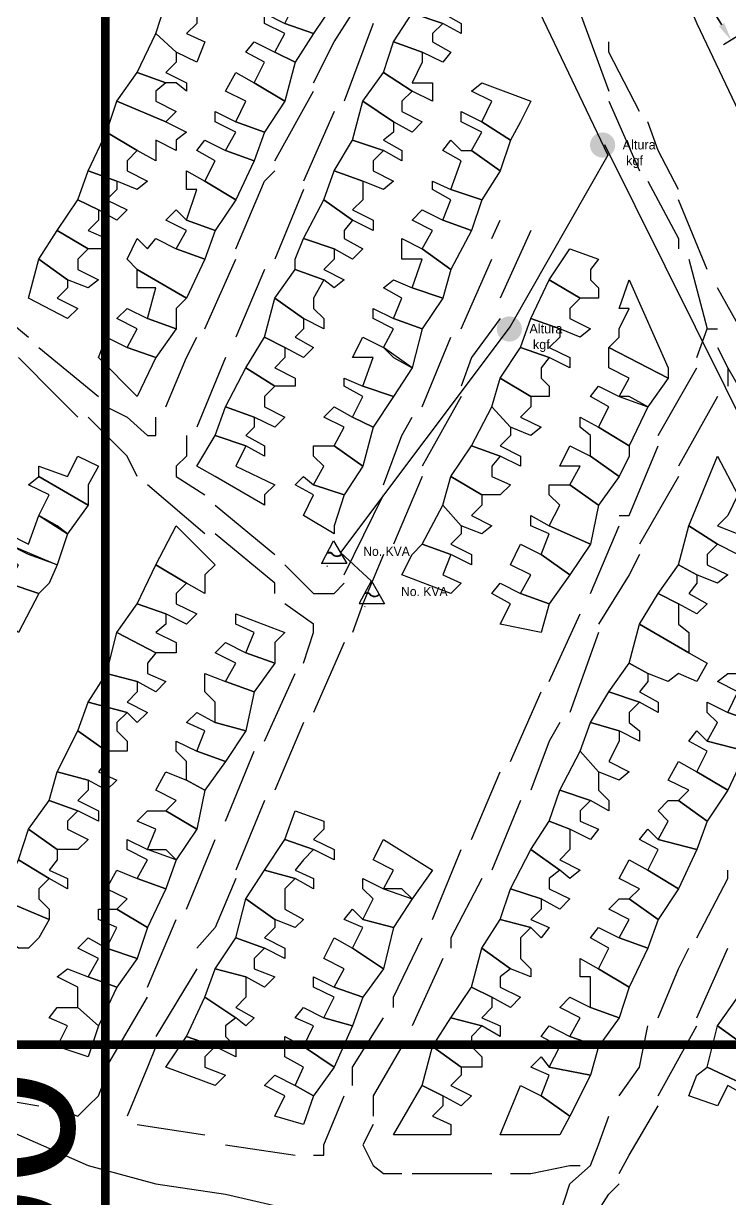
# Model space of a CAD drawing. Header units: millimetres. Extents: x -3588 to 75209, y -3737 to 38254.
# Drawn here: x 4535.4 to 4632.6, y 20570.8 to 20732.6 of the extents above; entities that cross this region are included whole.
import ezdxf

# ---------------------------------------------------------------- set-up
doc = ezdxf.new("R2010")
doc.units = ezdxf.units.MM
doc.layers.add('P', color=253, linetype='Continuous')
doc.layers.add('T', color=7, linetype='Continuous')
doc.dimstyles.new('ISO-25', dxfattribs={"dimtxt": 2.5, "dimasz": 2.5, "dimexe": 1.25, "dimexo": 0.625, "dimtad": 1, "dimtxsty": 'Standard', "dimcen": 2.5, "dimadec": 0, "dimazin": 0, "dimtfac": 1, "dimtmove": 0, "dimatfit": 3, "dimfxl": 1, "dimarcsym": 0})

# ---------------------------------------------------------------- blocks, each defined once
blk = doc.blocks.new('*D238')
at = {"color": 0, "lineweight": -2, "transparency": 16777216}
for p, q in [((4620.51, 20754.22), (4617.6, 20752.41)), ((4619.98, 20750.94), (4631.5, 20732.42)), ((4634.68, 20731.45), (4631.76, 20729.63))]:
    blk.add_line(p, q, dxfattribs=at)
at = {"color": 0, "transparency": 16777216}
for points in [[(4620.33, 20751.16), (4619.62, 20750.72), (4618.66, 20753.07)], [(4631.86, 20732.64), (4631.15, 20732.2), (4632.83, 20730.29)]]:
    blk.add_solid(points, dxfattribs=at)
at = {"layer": 'Defpoints', "color": 0, "transparency": 16777216}
for p in [(4621.05, 20754.55), (4635.21, 20731.78), (4632.83, 20730.29)]:
    blk.add_point(p, dxfattribs=at)
at = {"color": 0, "transparency": 16777216, "insert": (4627.51, 20742.78), "char_height": 2.5, "attachment_point": 5, "rotation": 301.8892}
blk.add_mtext('26,82', dxfattribs=at)
blk = doc.blocks.new('*D704')
at = {"color": 0, "lineweight": -2, "transparency": 16777216}
for p, q in [((4620.49, 20754.22), (4617.57, 20752.4)), ((4619.96, 20750.94), (4631.48, 20732.41)), ((4634.66, 20731.45), (4631.74, 20729.63))]:
    blk.add_line(p, q, dxfattribs=at)
at = {"color": 0, "transparency": 16777216}
for points in [[(4620.31, 20751.16), (4619.6, 20750.72), (4618.63, 20753.06)], [(4631.84, 20732.63), (4631.13, 20732.19), (4632.8, 20730.29)]]:
    blk.add_solid(points, dxfattribs=at)
at = {"layer": 'Defpoints', "color": 0, "transparency": 16777216}
for p in [(4621.02, 20754.55), (4635.19, 20731.78), (4632.8, 20730.29)]:
    blk.add_point(p, dxfattribs=at)
at = {"color": 0, "transparency": 16777216, "insert": (4627.49, 20742.78), "char_height": 2.5, "attachment_point": 5, "rotation": 301.8892}
blk.add_mtext('26,82', dxfattribs=at)

msp = doc.modelspace()

# ---------------------------------------------------------------- hatches: boundary and pattern name
h = msp.add_hatch(color=256)
h.dxf.hatch_style = 1
h.paths.add_polyline_path([(4613.376, 20715.847, 1), (4616.847, 20715.847, 1)])
h = msp.add_hatch(color=256)
h.dxf.hatch_style = 1
h.paths.add_polyline_path([(4600.539, 20690.52, 1), (4604.01, 20690.52, 1)])

# ---------------------------------------------------------------- linework, layer by layer
for p, q in [((4570.972, 20808.361), (4615.849, 20714.433)), ((4639.253, 20667.921), (4615.422, 20715.896)), ((4615.849, 20714.433), (4602.389, 20690.87)), ((4602.389, 20690.87), (4579.036, 20659.729)), ((4576.434, 20658.29), (4578.069, 20661.362)), ((4578.069, 20661.362), (4579.901, 20658.225)), ((4579.036, 20659.729), (4583.273, 20655.805)), ((4579.901, 20658.225), (4576.381, 20658.225)), ((4577.155, 20657.824), (4577.215, 20657.904)), ((4581.637, 20652.756), (4583.272, 20655.828)), ((4583.272, 20655.828), (4585.104, 20652.691)), ((4585.104, 20652.691), (4581.584, 20652.691)), ((4582.358, 20652.291), (4582.418, 20652.37))]:
    msp.add_line(p, q)
for centre, radius, start, end in [((4577.457, 20659.058), 0.695, 30.73389, 118.7597), ((4577.46, 20658.982), 0.695, 30.73389, 118.7597), ((4578.515, 20660.151), 0.868, 237.2728, 317.51801), ((4578.518, 20660.076), 0.868, 237.2728, 317.51801), ((4582.66, 20653.524), 0.695, 30.73389, 118.7597), ((4582.663, 20653.448), 0.695, 30.73389, 118.7597), ((4583.718, 20654.617), 0.868, 237.2728, 317.51801), ((4583.721, 20654.542), 0.868, 237.2728, 317.51801)]:
    msp.add_arc(centre, radius, start, end)
at = {"layer": 'P', "const_width": 1.2}
for points in [[(4546.642, 14442.235), (4546.642, 23768.463)], [(-3587.169, 20592), (11613.461, 20592)]]:
    msp.add_lwpolyline(points, dxfattribs=at)
at = {"layer": 'P'}
for points in [[(4618.789, 20754.331), (4628.103, 20732.598), (4637.705, 20712.273), (4643.066, 20697.309), (4655.213, 20673.032), (4659.438, 20662.309)], [(4573.914, 20737.959), (4578.139, 20735.414), (4575.323, 20731.189), (4571.37, 20732.598), (4572.778, 20735.414), (4569.961, 20736.839), (4571.37, 20739.367), (4573.914, 20737.959)], [(4594.239, 20735.414), (4593.103, 20734.006), (4595.647, 20732.598), (4595.647, 20731.189), (4593.103, 20732.598), (4588.878, 20734.006), (4590.286, 20739.367), (4594.239, 20736.839), (4594.239, 20735.414)], [(4559.223, 20732.598), (4557.814, 20731.189), (4560.359, 20730.053), (4559.223, 20727.236), (4556.406, 20728.645), (4553.59, 20731.189), (4554.998, 20735.414), (4559.223, 20734.006), (4559.223, 20732.598)], [(4571.37, 20732.598), (4575.323, 20731.189), (4572.778, 20727.236), (4569.961, 20728.645), (4571.37, 20731.189), (4568.553, 20732.598), (4568.553, 20734.006), (4571.37, 20732.598)], [(4575.323, 20724.404), (4578.139, 20730.053), (4580.684, 20734.006)], [(4591.694, 20731.189), (4591.694, 20730.053), (4594.239, 20728.645), (4593.103, 20727.236), (4590.286, 20728.645), (4586.333, 20730.053), (4588.878, 20734.006), (4593.103, 20732.598), (4591.694, 20731.189)], [(4612.019, 20734.006), (4615.972, 20723.283)], [(4583.5, 20732.598), (4579.548, 20721.875)], [(4556.406, 20727.236), (4554.998, 20725.828), (4557.814, 20724.404), (4557.814, 20723.283), (4556.406, 20724.404), (4554.998, 20724.404), (4551.045, 20725.828), (4553.59, 20731.189), (4556.406, 20728.645), (4556.406, 20727.236)], [(4569.961, 20728.645), (4572.778, 20727.236), (4571.37, 20721.875), (4567.129, 20724.404), (4568.553, 20727.236), (4566.008, 20728.645), (4567.129, 20730.053), (4569.961, 20728.645)], [(4590.286, 20727.236), (4588.878, 20724.404), (4591.694, 20724.404), (4591.694, 20721.875), (4588.878, 20723.283), (4584.925, 20725.828), (4586.333, 20730.053), (4590.286, 20728.645), (4590.286, 20727.236)], [(4620.197, 20720.467), (4615.972, 20728.645), (4615.972, 20730.053)], [(4553.59, 20723.283), (4553.59, 20721.875), (4556.406, 20720.467), (4554.998, 20719.042), (4548.228, 20721.875), (4551.045, 20725.828), (4554.998, 20724.404), (4553.59, 20723.283)], [(4567.129, 20724.404), (4571.37, 20721.875), (4568.553, 20717.634), (4564.6, 20719.042), (4566.008, 20721.875), (4563.176, 20723.283), (4564.6, 20725.828), (4567.129, 20724.404)], [(4587.453, 20721.875), (4587.453, 20720.467), (4590.286, 20719.042), (4588.878, 20717.634), (4586.333, 20719.042), (4582.092, 20721.875), (4584.925, 20725.828), (4588.878, 20723.283), (4587.453, 20721.875)], [(4603.825, 20719.042), (4602.417, 20716.514), (4598.464, 20719.042), (4599.872, 20721.875), (4597.056, 20723.283), (4598.464, 20724.404), (4605.249, 20721.875), (4603.825, 20719.042)], [(4554.998, 20719.042), (4557.814, 20717.634), (4556.406, 20716.514), (4556.406, 20715.09), (4553.59, 20716.514), (4553.59, 20713.681), (4551.045, 20715.09), (4546.804, 20717.634), (4548.228, 20721.875), (4554.998, 20719.042)], [(4569.961, 20713.681), (4575.323, 20723.283)], [(4586.333, 20717.634), (4584.925, 20716.514), (4587.453, 20715.09), (4587.453, 20713.681), (4584.925, 20715.09), (4580.684, 20716.514), (4582.092, 20721.875), (4586.333, 20719.042), (4586.333, 20717.634)], [(4615.972, 20721.875), (4620.197, 20712.273)], [(4564.6, 20719.042), (4568.553, 20717.634), (4567.129, 20713.681), (4563.176, 20715.09), (4564.6, 20717.634), (4561.767, 20719.042), (4561.767, 20720.467), (4564.6, 20719.042)], [(4578.139, 20720.467), (4573.914, 20710.865)], [(4598.464, 20719.042), (4602.417, 20716.514), (4601.009, 20712.273), (4597.056, 20715.09), (4598.464, 20717.634), (4595.647, 20719.042), (4595.647, 20720.467), (4598.464, 20719.042)], [(4625.574, 20709.728), (4622.742, 20715.09), (4621.333, 20719.042)], [(4549.637, 20713.681), (4549.637, 20712.273), (4552.453, 20710.865), (4551.045, 20709.728), (4548.228, 20710.865), (4544.275, 20712.273), (4546.804, 20717.634), (4551.045, 20715.09), (4549.637, 20713.681)], [(4563.176, 20715.09), (4567.129, 20713.681), (4564.6, 20708.32), (4560.359, 20710.865), (4561.767, 20713.681), (4559.223, 20715.09), (4560.359, 20716.514), (4563.176, 20715.09)], [(4583.5, 20713.681), (4583.5, 20712.273), (4586.333, 20710.865), (4584.925, 20709.728), (4582.092, 20710.865), (4578.139, 20712.273), (4580.684, 20716.514), (4584.925, 20715.09), (4583.5, 20713.681)], [(4597.056, 20715.09), (4601.009, 20712.273), (4598.464, 20708.32), (4594.239, 20709.728), (4595.647, 20713.681), (4593.103, 20715.09), (4594.239, 20716.514), (4595.647, 20715.09), (4597.056, 20715.09)], [(4548.228, 20709.728), (4546.804, 20708.32), (4549.637, 20706.912), (4548.228, 20705.503), (4545.684, 20706.912), (4542.851, 20708.32), (4544.275, 20712.273), (4548.228, 20710.865), (4548.228, 20709.728)], [(4560.359, 20710.865), (4564.6, 20708.32), (4561.767, 20704.079), (4557.814, 20705.503), (4559.223, 20709.728), (4557.814, 20709.728), (4557.814, 20712.273), (4560.359, 20710.865)], [(4564.6, 20701.55), (4568.553, 20710.865), (4569.961, 20712.273)], [(4582.092, 20708.32), (4580.684, 20706.912), (4583.5, 20705.503), (4583.5, 20704.079), (4580.684, 20705.503), (4576.731, 20708.32), (4578.139, 20712.273), (4582.092, 20710.865), (4582.092, 20708.32)], [(4594.239, 20709.728), (4598.464, 20708.32), (4597.056, 20704.079), (4593.103, 20705.503), (4594.239, 20708.32), (4591.694, 20709.728), (4591.694, 20710.865), (4594.239, 20709.728)], [(4621.333, 20710.865), (4625.574, 20702.959), (4625.574, 20701.55)], [(4573.914, 20709.728), (4569.961, 20700.142)], [(4545.684, 20705.503), (4544.275, 20704.079), (4546.804, 20702.959), (4546.804, 20701.55), (4544.275, 20701.55), (4540.034, 20704.079), (4542.851, 20708.32), (4545.684, 20706.912), (4545.684, 20705.503)], [(4579.548, 20704.079), (4579.548, 20702.959), (4582.092, 20701.55), (4580.684, 20700.142), (4578.139, 20701.55), (4573.914, 20702.959), (4576.731, 20708.32), (4580.684, 20705.503), (4579.548, 20704.079)], [(4629.527, 20698.718), (4625.574, 20708.32)], [(4557.814, 20705.503), (4561.767, 20704.079), (4560.359, 20700.142), (4556.406, 20701.55), (4557.814, 20704.079), (4554.998, 20705.503), (4556.406, 20706.912), (4557.814, 20705.503)], [(4593.103, 20705.503), (4597.056, 20704.079), (4594.239, 20698.718), (4590.286, 20701.55), (4591.694, 20704.079), (4588.878, 20705.503), (4590.286, 20706.912), (4593.103, 20705.503)], [(4542.851, 20700.142), (4542.851, 20698.718), (4545.684, 20697.309), (4544.275, 20696.189), (4541.443, 20697.309), (4537.49, 20700.142), (4540.034, 20704.079), (4544.275, 20701.55), (4542.851, 20700.142)], [(4599.872, 20702.959), (4601.009, 20705.503)], [(4605.249, 20704.079), (4601.009, 20694.765)], [(4556.406, 20701.55), (4560.359, 20700.142), (4557.814, 20694.765), (4551.045, 20698.718), (4549.637, 20700.142), (4551.045, 20702.959), (4552.453, 20701.55), (4553.59, 20702.959), (4556.406, 20701.55)], [(4578.139, 20700.142), (4576.731, 20698.718), (4579.548, 20697.309), (4578.139, 20696.189), (4576.731, 20697.309), (4572.778, 20698.718), (4572.778, 20700.142), (4573.914, 20702.959), (4578.139, 20701.55), (4578.139, 20700.142)], [(4590.286, 20701.55), (4594.239, 20698.718), (4593.103, 20694.765), (4588.878, 20696.189), (4590.286, 20700.142), (4587.453, 20700.142), (4587.453, 20702.959), (4590.286, 20701.55)], [(4613.427, 20698.718), (4613.427, 20697.309), (4614.564, 20696.189), (4614.564, 20694.765), (4612.019, 20694.765), (4607.778, 20697.309), (4610.611, 20701.55), (4614.564, 20700.142), (4613.427, 20698.718)], [(4541.443, 20696.189), (4540.034, 20694.765), (4542.851, 20693.356), (4541.443, 20691.948), (4536.081, 20694.765), (4537.49, 20700.142), (4541.443, 20697.309), (4541.443, 20696.189)], [(4560.359, 20690.54), (4564.6, 20700.142)], [(4595.647, 20690.54), (4599.872, 20700.142)], [(4626.983, 20700.142), (4629.527, 20690.54)], [(4556.406, 20693.356), (4556.406, 20690.54), (4552.453, 20691.948), (4553.59, 20696.189), (4551.045, 20696.189), (4551.045, 20698.718), (4557.814, 20694.765), (4556.406, 20693.356)], [(4568.553, 20698.718), (4564.6, 20689.404)], [(4575.323, 20694.765), (4575.323, 20693.356), (4576.731, 20691.948), (4576.731, 20690.54), (4573.914, 20691.948), (4569.961, 20694.765), (4572.778, 20698.718), (4576.731, 20697.309), (4575.323, 20694.765)], [(4527.904, 20696.189), (4536.081, 20689.404)], [(4588.878, 20696.189), (4593.103, 20694.765), (4590.286, 20690.54), (4586.333, 20691.948), (4587.453, 20694.765), (4584.925, 20696.189), (4586.333, 20697.309), (4588.878, 20696.189)], [(4610.611, 20693.356), (4610.611, 20691.948), (4613.427, 20690.54), (4612.019, 20689.404), (4609.202, 20690.54), (4605.249, 20691.948), (4607.778, 20697.309), (4612.019, 20694.765), (4610.611, 20693.356)], [(4624.15, 20685.179), (4624.15, 20683.754), (4615.972, 20687.995), (4617.38, 20689.404), (4617.38, 20690.54), (4618.789, 20693.356), (4617.38, 20693.356), (4618.789, 20697.309), (4624.15, 20685.179)], [(4636.297, 20686.587), (4630.935, 20696.189)], [(4573.914, 20690.54), (4572.778, 20689.404), (4575.323, 20687.995), (4573.914, 20686.587), (4571.37, 20687.995), (4568.553, 20689.404), (4569.961, 20694.765), (4573.914, 20691.948), (4573.914, 20690.54)], [(4552.453, 20691.948), (4556.406, 20690.54), (4553.59, 20686.587), (4549.637, 20687.995), (4551.045, 20690.54), (4548.228, 20691.948), (4549.637, 20693.356), (4552.453, 20691.948)], [(4583.5, 20691.948), (4583.5, 20693.356), (4586.333, 20691.948), (4590.286, 20690.54), (4588.878, 20685.179), (4584.925, 20687.995), (4586.333, 20690.54), (4583.5, 20691.948)], [(4601.009, 20691.948), (4597.056, 20686.587), (4595.647, 20682.634)], [(4609.202, 20689.404), (4607.778, 20687.995), (4610.611, 20686.587), (4610.611, 20685.179), (4607.778, 20686.587), (4603.825, 20687.995), (4605.249, 20691.948), (4609.202, 20690.54), (4609.202, 20689.404)], [(4549.637, 20687.995), (4553.59, 20686.587), (4551.045, 20681.226), (4545.684, 20686.587), (4546.804, 20689.404), (4549.637, 20687.995)], [(4554.998, 20679.817), (4557.814, 20686.587), (4559.223, 20689.404)], [(4571.37, 20686.587), (4569.961, 20685.179), (4572.778, 20683.754), (4572.778, 20682.634), (4569.961, 20682.634), (4566.008, 20685.179), (4568.553, 20689.404), (4571.37, 20687.995), (4571.37, 20686.587)], [(4586.333, 20686.587), (4588.878, 20685.179), (4586.333, 20681.226), (4582.092, 20682.634), (4583.5, 20686.587), (4580.684, 20686.587), (4582.092, 20689.404), (4584.925, 20687.995), (4586.333, 20686.587)], [(4590.286, 20679.817), (4594.239, 20689.404)], [(4628.103, 20686.587), (4629.527, 20690.54)], [(4629.527, 20690.54), (4630.935, 20690.54)], [(4537.49, 20687.995), (4545.684, 20681.226)], [(4606.658, 20685.179), (4606.658, 20683.754), (4607.778, 20682.634), (4607.778, 20681.226), (4605.249, 20681.226), (4601.009, 20683.754), (4603.825, 20687.995), (4607.778, 20686.587), (4606.658, 20685.179)], [(4618.789, 20681.226), (4617.38, 20681.226), (4618.789, 20683.754), (4615.972, 20685.179), (4615.972, 20687.995), (4624.15, 20683.754), (4621.333, 20679.817), (4618.789, 20681.226)], [(4630.935, 20687.995), (4632.344, 20685.179)], [(4542.851, 20678.393), (4540.034, 20681.226), (4534.673, 20686.587)], [(4563.176, 20686.587), (4559.223, 20676.985)], [(4568.553, 20681.226), (4568.553, 20679.817), (4571.37, 20678.393), (4569.961, 20676.985), (4567.129, 20678.393), (4563.176, 20679.817), (4566.008, 20685.179), (4569.961, 20682.634), (4568.553, 20681.226)], [(4622.742, 20675.864), (4628.103, 20685.179)], [(4632.344, 20685.179), (4637.705, 20675.864)], [(4632.344, 20685.179), (4632.344, 20682.634)], [(4582.092, 20682.634), (4586.333, 20681.226), (4583.5, 20676.985), (4580.684, 20678.393), (4582.092, 20681.226), (4579.548, 20682.634), (4579.548, 20683.754), (4582.092, 20682.634)], [(4605.249, 20679.817), (4603.825, 20678.393), (4606.658, 20676.985), (4605.249, 20675.864), (4602.417, 20676.985), (4599.872, 20679.817), (4601.009, 20683.754), (4605.249, 20681.226), (4605.249, 20679.817)], [(4617.38, 20681.226), (4621.333, 20679.817), (4618.789, 20674.44), (4614.564, 20676.985), (4615.972, 20679.817), (4613.427, 20681.226), (4614.564, 20682.634), (4617.38, 20681.226)], [(4546.804, 20679.817), (4549.637, 20678.393), (4552.453, 20675.864), (4553.59, 20675.864), (4553.59, 20678.393)], [(4567.129, 20676.985), (4566.008, 20675.864), (4568.553, 20674.44), (4568.553, 20673.032), (4566.008, 20674.44), (4561.767, 20675.864), (4563.176, 20679.817), (4567.129, 20678.393), (4567.129, 20676.985)], [(4580.684, 20678.393), (4583.5, 20676.985), (4582.092, 20671.623), (4578.139, 20674.44), (4579.548, 20676.985), (4576.731, 20678.393), (4578.139, 20679.817), (4580.684, 20678.393)], [(4595.647, 20681.226), (4590.286, 20671.623)], [(4602.417, 20675.864), (4601.009, 20674.44), (4603.825, 20673.032), (4603.825, 20671.623), (4601.009, 20673.032), (4597.056, 20674.44), (4599.872, 20679.817), (4602.417, 20676.985), (4602.417, 20675.864)], [(4630.935, 20681.226), (4625.574, 20671.623)], [(4551.045, 20670.215), (4549.637, 20673.032), (4544.275, 20678.393)], [(4584.925, 20669.079), (4587.453, 20675.864), (4588.878, 20678.393)], [(4614.564, 20676.985), (4618.789, 20674.44), (4618.789, 20673.032), (4617.38, 20670.215), (4613.427, 20673.032), (4613.427, 20675.864), (4612.019, 20676.985), (4612.019, 20678.393), (4614.564, 20676.985)], [(4557.814, 20675.864), (4557.814, 20673.032), (4556.406, 20671.623), (4556.406, 20670.215), (4560.359, 20667.671)], [(4568.553, 20667.671), (4568.553, 20666.262), (4561.767, 20670.215), (4559.223, 20671.623), (4561.767, 20675.864), (4566.008, 20674.44), (4564.6, 20671.623), (4569.961, 20669.079), (4568.553, 20667.671)], [(4578.139, 20674.44), (4582.092, 20671.623), (4579.548, 20667.671), (4575.323, 20669.079), (4576.731, 20671.623), (4575.323, 20673.032), (4575.323, 20674.44), (4578.139, 20674.44)], [(4599.872, 20671.623), (4599.872, 20670.215), (4602.417, 20669.079), (4601.009, 20667.671), (4598.464, 20667.671), (4594.239, 20670.215), (4597.056, 20674.44), (4601.009, 20673.032), (4599.872, 20671.623)], [(4613.427, 20673.032), (4617.38, 20670.215), (4614.564, 20666.262), (4610.611, 20669.079), (4612.019, 20671.623), (4609.202, 20671.623), (4610.611, 20674.44), (4613.427, 20673.032)], [(4617.38, 20664.854), (4618.789, 20664.854), (4622.742, 20674.44)], [(4544.275, 20669.079), (4544.275, 20666.262), (4537.49, 20670.215), (4537.49, 20671.623), (4541.443, 20670.215), (4542.851, 20673.032), (4545.684, 20671.623), (4544.275, 20669.079)], [(4632.344, 20664.854), (4630.935, 20663.43), (4633.752, 20662.309), (4633.752, 20659.493), (4630.935, 20660.901), (4626.983, 20663.43), (4630.935, 20673.032), (4633.752, 20667.671), (4632.344, 20664.854)], [(4540.034, 20663.43), (4537.49, 20664.854), (4538.898, 20667.671), (4536.081, 20669.079), (4537.49, 20670.215), (4544.275, 20666.262), (4541.443, 20662.309), (4540.034, 20663.43)], [(4575.323, 20669.079), (4579.548, 20667.671), (4578.139, 20663.43), (4578.139, 20662.309), (4573.914, 20664.854), (4575.323, 20667.671), (4572.778, 20669.079), (4573.914, 20670.215), (4575.323, 20669.079)], [(4590.286, 20670.215), (4586.333, 20660.901)], [(4598.464, 20666.262), (4597.056, 20664.854), (4599.872, 20663.43), (4598.464, 20662.309), (4595.647, 20663.43), (4593.103, 20666.262), (4594.239, 20670.215), (4598.464, 20667.671), (4598.464, 20666.262)], [(4625.574, 20670.215), (4620.197, 20660.901)], [(4560.359, 20662.309), (4552.453, 20669.079)], [(4610.611, 20669.079), (4614.564, 20666.262), (4613.427, 20660.901), (4607.778, 20663.43), (4609.202, 20666.262), (4607.778, 20667.671), (4607.778, 20669.079), (4610.611, 20669.079)], [(4579.548, 20656.66), (4584.925, 20667.671)], [(4561.767, 20666.262), (4569.961, 20659.493)], [(4595.647, 20662.309), (4594.239, 20660.901), (4597.056, 20659.493), (4597.056, 20658.068), (4594.239, 20659.493), (4590.286, 20660.901), (4593.103, 20666.262), (4595.647, 20663.43), (4595.647, 20662.309)], [(4536.081, 20659.493), (4533.265, 20660.901), (4533.265, 20662.309), (4536.081, 20660.901), (4537.49, 20664.854), (4541.443, 20662.309), (4540.034, 20658.068), (4536.081, 20659.493)], [(4607.778, 20663.43), (4613.427, 20660.901), (4610.611, 20656.66), (4606.658, 20659.493), (4607.778, 20662.309), (4605.249, 20663.43), (4605.249, 20664.854), (4607.778, 20663.43)], [(4560.359, 20656.66), (4560.359, 20654.115), (4557.814, 20655.54), (4553.59, 20658.068), (4556.406, 20663.43), (4561.767, 20658.068), (4560.359, 20656.66)], [(4569.961, 20654.115), (4569.961, 20655.54), (4561.767, 20662.309)], [(4613.427, 20654.115), (4617.38, 20663.43)], [(4629.527, 20659.493), (4629.527, 20658.068), (4632.344, 20656.66), (4630.935, 20655.54), (4628.103, 20656.66), (4625.574, 20658.068), (4626.983, 20663.43), (4630.935, 20660.901), (4629.527, 20659.493)], [(4538.898, 20655.54), (4537.49, 20654.115), (4533.265, 20655.54), (4534.673, 20658.068), (4532.129, 20659.493), (4533.265, 20660.901), (4540.034, 20658.068), (4538.898, 20655.54)], [(4588.878, 20659.493), (4590.286, 20660.901), (4594.239, 20659.493), (4593.103, 20656.66), (4595.647, 20655.54), (4594.239, 20654.115), (4587.453, 20656.66), (4588.878, 20659.493)], [(4606.658, 20659.493), (4610.611, 20656.66), (4607.778, 20652.707), (4603.825, 20654.115), (4605.249, 20656.66), (4602.417, 20658.068), (4603.825, 20660.901), (4606.658, 20659.493)], [(4584.925, 20659.493), (4582.092, 20652.707), (4580.684, 20648.754)], [(4620.197, 20659.493), (4618.789, 20656.66), (4614.564, 20649.89)], [(4556.406, 20654.115), (4556.406, 20652.707), (4559.223, 20651.299), (4557.814, 20649.89), (4554.998, 20651.299), (4551.045, 20652.707), (4553.59, 20658.068), (4557.814, 20655.54), (4556.406, 20654.115)], [(4571.37, 20658.068), (4575.323, 20654.115), (4576.731, 20654.115), (4578.139, 20654.115), (4579.548, 20655.54)], [(4628.103, 20655.54), (4626.983, 20654.115), (4629.527, 20652.707), (4628.103, 20651.299), (4625.574, 20652.707), (4622.742, 20654.115), (4625.574, 20658.068), (4628.103, 20656.66), (4628.103, 20655.54)], [(4532.129, 20651.299), (4527.904, 20652.707), (4529.312, 20654.115), (4532.129, 20652.707), (4533.265, 20655.54), (4537.49, 20654.115), (4534.673, 20648.754), (4532.129, 20651.299)], [(4603.825, 20654.115), (4607.778, 20652.707), (4606.658, 20648.754), (4601.009, 20649.89), (4602.417, 20652.707), (4599.872, 20654.115), (4601.009, 20655.54), (4603.825, 20654.115)], [(4625.574, 20651.299), (4625.574, 20649.89), (4626.983, 20648.754), (4626.983, 20645.937), (4620.197, 20649.89), (4622.742, 20654.115), (4625.574, 20652.707), (4625.574, 20651.299)], [(4554.998, 20649.89), (4553.59, 20648.754), (4556.406, 20647.346), (4556.406, 20645.937), (4553.59, 20645.937), (4548.228, 20648.754), (4551.045, 20652.707), (4554.998, 20651.299), (4554.998, 20649.89)], [(4573.914, 20644.529), (4575.323, 20648.754), (4575.323, 20649.89), (4571.37, 20652.707)], [(4569.961, 20647.346), (4569.961, 20644.529), (4566.008, 20645.937), (4567.129, 20648.754), (4564.6, 20649.89), (4564.6, 20651.299), (4571.37, 20648.754), (4569.961, 20647.346)], [(4607.778, 20641.985), (4612.019, 20651.299)], [(4626.983, 20645.937), (4629.527, 20644.529), (4628.103, 20641.985), (4625.574, 20643.105), (4624.15, 20641.985), (4621.333, 20643.105), (4618.789, 20644.529), (4620.197, 20649.89), (4626.983, 20645.937)], [(4552.453, 20644.529), (4552.453, 20643.105), (4554.998, 20641.985), (4553.59, 20640.576), (4551.045, 20641.985), (4546.804, 20643.105), (4548.228, 20648.754), (4553.59, 20645.937), (4552.453, 20644.529)], [(4566.008, 20645.937), (4569.961, 20644.529), (4567.129, 20640.576), (4563.176, 20641.985), (4564.6, 20644.529), (4561.767, 20645.937), (4563.176, 20647.346), (4566.008, 20645.937)], [(4579.548, 20647.346), (4575.323, 20637.744)], [(4614.564, 20648.754), (4610.611, 20637.744)], [(4621.333, 20641.985), (4620.197, 20640.576), (4622.742, 20639.168), (4622.742, 20637.744), (4620.197, 20639.168), (4615.972, 20640.576), (4618.789, 20644.529), (4621.333, 20643.105), (4621.333, 20641.985)], [(4551.045, 20640.576), (4549.637, 20639.168), (4552.453, 20637.744), (4551.045, 20636.335), (4549.637, 20637.744), (4544.275, 20639.168), (4546.804, 20643.105), (4551.045, 20641.985), (4551.045, 20640.576)], [(4563.176, 20641.985), (4567.129, 20640.576), (4566.008, 20635.215), (4561.767, 20636.335), (4561.767, 20639.168), (4560.359, 20640.576), (4560.359, 20643.105), (4563.176, 20641.985)], [(4568.553, 20633.791), (4572.778, 20643.105)], [(4634.888, 20643.105), (4639.113, 20640.576), (4636.297, 20636.335), (4632.344, 20637.744), (4633.752, 20640.576), (4630.935, 20641.985), (4632.344, 20643.105), (4634.888, 20643.105)], [(4602.417, 20630.974), (4606.658, 20640.576)], [(4618.789, 20637.744), (4618.789, 20636.335), (4620.197, 20635.215), (4620.197, 20633.791), (4617.38, 20635.215), (4613.427, 20636.335), (4615.972, 20640.576), (4620.197, 20639.168), (4618.789, 20637.744)], [(4548.228, 20636.335), (4548.228, 20635.215), (4549.637, 20633.791), (4549.637, 20632.382), (4546.804, 20632.382), (4542.851, 20635.215), (4544.275, 20639.168), (4549.637, 20637.744), (4548.228, 20636.335)], [(4561.767, 20636.335), (4566.008, 20635.215), (4563.176, 20630.974), (4559.223, 20632.382), (4560.359, 20635.215), (4557.814, 20636.335), (4559.223, 20637.744), (4561.767, 20636.335)], [(4632.344, 20637.744), (4636.297, 20636.335), (4634.888, 20632.382), (4629.527, 20633.791), (4630.935, 20636.335), (4629.527, 20637.744), (4629.527, 20639.168), (4632.344, 20637.744)], [(4573.914, 20636.335), (4569.961, 20627.021)], [(4609.202, 20636.335), (4607.778, 20633.791), (4605.249, 20627.021)], [(4617.38, 20633.791), (4615.972, 20630.974), (4618.789, 20629.566), (4617.38, 20628.429), (4614.564, 20629.566), (4612.019, 20632.382), (4613.427, 20636.335), (4617.38, 20635.215), (4617.38, 20633.791)], [(4546.804, 20630.974), (4545.684, 20629.566), (4548.228, 20628.429), (4546.804, 20627.021), (4544.275, 20628.429), (4540.034, 20629.566), (4542.851, 20635.215), (4546.804, 20632.382), (4546.804, 20630.974)], [(4629.527, 20633.791), (4634.888, 20632.382), (4632.344, 20627.021), (4628.103, 20629.566), (4629.527, 20632.382), (4626.983, 20633.791), (4628.103, 20635.215), (4629.527, 20633.791)], [(4559.223, 20632.382), (4563.176, 20630.974), (4560.359, 20627.021), (4557.814, 20628.429), (4557.814, 20630.974), (4556.406, 20632.382), (4556.406, 20633.791), (4559.223, 20632.382)], [(4563.176, 20622.78), (4567.129, 20632.382)], [(4614.564, 20628.429), (4614.564, 20627.021), (4615.972, 20625.613), (4615.972, 20624.204), (4613.427, 20625.613), (4609.202, 20627.021), (4612.019, 20632.382), (4614.564, 20629.566), (4614.564, 20628.429)], [(4544.275, 20627.021), (4542.851, 20625.613), (4545.684, 20624.204), (4545.684, 20622.78), (4542.851, 20624.204), (4538.898, 20625.613), (4540.034, 20629.566), (4544.275, 20628.429), (4544.275, 20627.021)], [(4557.814, 20628.429), (4560.359, 20627.021), (4559.223, 20621.66), (4554.998, 20624.204), (4556.406, 20625.613), (4553.59, 20627.021), (4554.998, 20629.566), (4557.814, 20628.429)], [(4597.056, 20620.252), (4601.009, 20629.566)], [(4628.103, 20629.566), (4632.344, 20627.021), (4629.527, 20622.78), (4625.574, 20625.613), (4626.983, 20627.021), (4624.15, 20628.429), (4625.574, 20630.974), (4628.103, 20629.566)], [(4612.019, 20624.204), (4612.019, 20622.78), (4614.564, 20621.66), (4613.427, 20620.252), (4610.611, 20621.66), (4607.778, 20622.78), (4609.202, 20627.021), (4613.427, 20625.613), (4612.019, 20624.204)], [(4541.443, 20622.78), (4541.443, 20621.66), (4544.275, 20620.252), (4542.851, 20618.843), (4540.034, 20618.843), (4536.081, 20621.66), (4538.898, 20625.613), (4542.851, 20624.204), (4541.443, 20622.78)], [(4568.553, 20625.613), (4564.6, 20616.011)], [(4603.825, 20625.613), (4599.872, 20616.011)], [(4625.574, 20625.613), (4629.527, 20622.78), (4628.103, 20618.843), (4622.742, 20620.252), (4624.15, 20622.78), (4622.742, 20624.204), (4624.15, 20625.613), (4625.574, 20625.613)], [(4554.998, 20624.204), (4559.223, 20621.66), (4556.406, 20617.419), (4552.453, 20618.843), (4553.59, 20621.66), (4551.045, 20622.78), (4552.453, 20624.204), (4554.998, 20624.204)], [(4576.731, 20621.66), (4575.323, 20620.252), (4578.139, 20618.843), (4578.139, 20617.419), (4575.323, 20618.843), (4571.37, 20620.252), (4572.778, 20624.204), (4576.731, 20622.78), (4576.731, 20621.66)], [(4540.034, 20617.419), (4538.898, 20616.011), (4541.443, 20614.89), (4541.443, 20613.466), (4538.898, 20614.89), (4534.673, 20617.419), (4536.081, 20621.66), (4540.034, 20618.843), (4540.034, 20617.419)], [(4610.611, 20618.843), (4609.202, 20617.419), (4612.019, 20616.011), (4610.611, 20614.89), (4609.202, 20616.011), (4605.249, 20618.843), (4607.778, 20622.78), (4610.611, 20621.66), (4610.611, 20618.843)], [(4622.742, 20620.252), (4628.103, 20618.843), (4625.574, 20613.466), (4621.333, 20616.011), (4622.742, 20618.843), (4620.197, 20620.252), (4621.333, 20621.66), (4622.742, 20620.252)], [(4554.998, 20618.843), (4556.406, 20617.419), (4554.998, 20613.466), (4551.045, 20614.89), (4552.453, 20617.419), (4549.637, 20618.843), (4549.637, 20620.252), (4552.453, 20618.843), (4554.998, 20618.843)], [(4557.814, 20610.649), (4561.767, 20620.252)], [(4573.914, 20617.419), (4572.778, 20616.011), (4575.323, 20614.89), (4575.323, 20613.466), (4572.778, 20614.89), (4568.553, 20616.011), (4571.37, 20620.252), (4575.323, 20618.843), (4573.914, 20617.419)], [(4587.453, 20613.466), (4584.925, 20613.466), (4586.333, 20616.011), (4583.5, 20617.419), (4584.925, 20620.252), (4591.694, 20616.011), (4588.878, 20612.058), (4587.453, 20613.466)], [(4591.694, 20609.241), (4595.647, 20618.843)], [(4607.778, 20614.89), (4607.778, 20613.466), (4610.611, 20612.058), (4609.202, 20610.649), (4606.658, 20612.058), (4602.417, 20613.466), (4605.249, 20618.843), (4609.202, 20616.011), (4607.778, 20614.89)], [(4537.49, 20613.466), (4537.49, 20612.058), (4538.898, 20610.649), (4538.898, 20609.241), (4532.129, 20612.058), (4534.673, 20617.419), (4538.898, 20614.89), (4537.49, 20613.466)], [(4621.333, 20616.011), (4625.574, 20613.466), (4622.742, 20609.241), (4618.789, 20612.058), (4620.197, 20613.466), (4617.38, 20614.89), (4618.789, 20617.419), (4621.333, 20616.011)], [(4551.045, 20614.89), (4554.998, 20613.466), (4552.453, 20608.105), (4548.228, 20610.649), (4549.637, 20612.058), (4546.804, 20613.466), (4548.228, 20616.011), (4551.045, 20614.89)], [(4571.37, 20613.466), (4571.37, 20610.649), (4573.914, 20609.241), (4572.778, 20608.105), (4569.961, 20609.241), (4566.008, 20612.058), (4568.553, 20616.011), (4572.778, 20614.89), (4571.37, 20613.466)], [(4628.103, 20606.696), (4632.344, 20614.89), (4632.344, 20616.011)], [(4564.6, 20614.89), (4561.767, 20608.105), (4559.223, 20605.288)], [(4584.925, 20613.466), (4588.878, 20612.058), (4586.333, 20608.105), (4582.092, 20609.241), (4583.5, 20612.058), (4582.092, 20613.466), (4582.092, 20614.89), (4584.925, 20613.466)], [(4598.464, 20614.89), (4594.239, 20606.696), (4594.239, 20605.288)], [(4606.658, 20610.649), (4605.249, 20609.241), (4607.778, 20608.105), (4606.658, 20606.696), (4605.249, 20608.105), (4601.009, 20609.241), (4602.417, 20613.466), (4606.658, 20612.058), (4606.658, 20610.649)], [(4537.49, 20606.696), (4536.081, 20605.288), (4534.673, 20605.288), (4530.72, 20608.105), (4532.129, 20612.058), (4538.898, 20609.241), (4537.49, 20606.696)], [(4569.961, 20608.105), (4568.553, 20606.696), (4571.37, 20605.288), (4571.37, 20603.88), (4568.553, 20605.288), (4564.6, 20606.696), (4566.008, 20612.058), (4569.961, 20609.241), (4569.961, 20608.105)], [(4618.789, 20612.058), (4622.742, 20609.241), (4621.333, 20605.288), (4617.38, 20606.696), (4618.789, 20609.241), (4615.972, 20610.649), (4617.38, 20612.058), (4618.789, 20612.058)], [(4548.228, 20610.649), (4552.453, 20608.105), (4551.045, 20603.88), (4546.804, 20605.288), (4548.228, 20608.105), (4545.684, 20609.241), (4545.684, 20610.649), (4548.228, 20610.649)], [(4582.092, 20609.241), (4586.333, 20608.105), (4584.925, 20602.455), (4580.684, 20605.288), (4582.092, 20608.105), (4579.548, 20609.241), (4580.684, 20610.649), (4582.092, 20609.241)], [(4552.453, 20599.927), (4556.406, 20609.241)], [(4603.825, 20606.696), (4603.825, 20603.88), (4605.249, 20602.455), (4605.249, 20601.335), (4602.417, 20602.455), (4598.464, 20605.288), (4601.009, 20609.241), (4605.249, 20608.105), (4603.825, 20606.696)], [(4617.38, 20606.696), (4621.333, 20605.288), (4618.789, 20599.927), (4614.564, 20602.455), (4615.972, 20605.288), (4613.427, 20606.696), (4614.564, 20608.105), (4617.38, 20606.696)], [(4546.804, 20605.288), (4551.045, 20603.88), (4548.228, 20599.927), (4544.275, 20601.335), (4545.684, 20603.88), (4542.851, 20605.288), (4544.275, 20606.696), (4546.804, 20605.288)], [(4567.129, 20603.88), (4567.129, 20602.455), (4569.961, 20601.335), (4568.553, 20599.927), (4566.008, 20601.335), (4561.767, 20602.455), (4564.6, 20606.696), (4568.553, 20605.288), (4567.129, 20603.88)], [(4580.684, 20605.288), (4584.925, 20602.455), (4582.092, 20598.518), (4578.139, 20599.927), (4579.548, 20602.455), (4576.731, 20603.88), (4578.139, 20606.696), (4580.684, 20605.288)], [(4586.333, 20597.094), (4586.333, 20598.518), (4590.286, 20606.696)], [(4601.009, 20601.335), (4601.009, 20599.927), (4603.825, 20598.518), (4602.417, 20597.094), (4599.872, 20598.518), (4597.056, 20599.927), (4598.464, 20605.288), (4602.417, 20602.455), (4601.009, 20601.335)], [(4622.742, 20595.686), (4625.574, 20602.455), (4626.983, 20605.288)], [(4628.103, 20595.686), (4632.344, 20605.288)], [(4593.103, 20603.88), (4588.878, 20594.566)], [(4614.564, 20602.455), (4618.789, 20599.927), (4617.38, 20595.686), (4613.427, 20597.094), (4613.427, 20601.335), (4612.019, 20601.335), (4612.019, 20603.88), (4614.564, 20602.455)], [(4544.275, 20601.335), (4548.228, 20599.927), (4545.684, 20594.566), (4542.851, 20597.094), (4542.851, 20599.927), (4540.034, 20601.335), (4541.443, 20602.455), (4544.275, 20601.335)], [(4559.223, 20602.455), (4553.59, 20593.141)], [(4566.008, 20598.518), (4564.6, 20597.094), (4567.129, 20595.686), (4566.008, 20594.566), (4564.6, 20595.686), (4560.359, 20598.518), (4561.767, 20602.455), (4566.008, 20601.335), (4566.008, 20598.518)], [(4578.139, 20599.927), (4582.092, 20598.518), (4580.684, 20594.566), (4576.731, 20595.686), (4578.139, 20598.518), (4575.323, 20599.927), (4575.323, 20601.335), (4578.139, 20599.927)], [(4599.872, 20597.094), (4598.464, 20595.686), (4601.009, 20594.566), (4601.009, 20593.141), (4598.464, 20594.566), (4594.239, 20595.686), (4597.056, 20599.927), (4599.872, 20598.518), (4599.872, 20597.094)], [(4546.804, 20588.916), (4552.453, 20598.518)], [(4563.176, 20594.566), (4563.176, 20593.141), (4564.6, 20591.733), (4564.6, 20590.325), (4561.767, 20591.733), (4557.814, 20593.141), (4560.359, 20598.518), (4564.6, 20595.686), (4563.176, 20594.566)], [(4613.427, 20597.094), (4617.38, 20595.686), (4614.564, 20591.733), (4610.611, 20593.141), (4612.019, 20595.686), (4609.202, 20597.094), (4610.611, 20598.518), (4613.427, 20597.094)], [(4639.113, 20594.566), (4636.297, 20594.566), (4634.888, 20591.733), (4630.935, 20594.566), (4633.752, 20598.518), (4640.522, 20595.686), (4639.113, 20594.566)], [(4542.851, 20597.094), (4545.684, 20594.566), (4544.275, 20590.325), (4540.034, 20591.733), (4541.443, 20594.566), (4538.898, 20595.686), (4540.034, 20597.094), (4542.851, 20597.094)], [(4576.731, 20595.686), (4580.684, 20594.566), (4578.139, 20588.916), (4573.914, 20591.733), (4575.323, 20594.566), (4572.778, 20595.686), (4573.914, 20597.094), (4576.731, 20595.686)], [(4580.684, 20586.372), (4580.684, 20588.916), (4584.925, 20595.686)], [(4597.056, 20593.141), (4597.056, 20591.733), (4598.464, 20590.325), (4598.464, 20588.916), (4595.647, 20588.916), (4591.694, 20591.733), (4594.239, 20595.686), (4598.464, 20594.566), (4597.056, 20593.141)], [(4610.611, 20593.141), (4614.564, 20591.733), (4613.427, 20587.78), (4607.778, 20588.916), (4609.202, 20591.733), (4606.658, 20593.141), (4607.778, 20594.566), (4610.611, 20593.141)], [(4617.38, 20584.963), (4620.197, 20588.916), (4621.333, 20594.566)], [(4622.742, 20584.963), (4628.103, 20594.566)], [(4634.888, 20590.325), (4633.752, 20588.916), (4636.297, 20587.78), (4634.888, 20586.372), (4629.527, 20588.916), (4630.935, 20594.566), (4634.888, 20591.733), (4634.888, 20590.325)], [(4560.359, 20590.325), (4560.359, 20588.916), (4563.176, 20587.78), (4561.767, 20586.372), (4554.998, 20588.916), (4557.814, 20593.141), (4561.767, 20591.733), (4560.359, 20590.325)], [(4573.914, 20591.733), (4578.139, 20588.916), (4575.323, 20584.963), (4572.778, 20586.372), (4573.914, 20588.916), (4571.37, 20590.325), (4571.37, 20593.141), (4573.914, 20591.733)], [(4553.59, 20591.733), (4552.453, 20588.916), (4549.637, 20582.131)], [(4587.453, 20591.733), (4583.5, 20584.963), (4583.5, 20582.131)], [(4595.647, 20587.78), (4594.239, 20586.372), (4597.056, 20584.963), (4595.647, 20583.555), (4593.103, 20584.963), (4590.286, 20586.372), (4591.694, 20591.733), (4595.647, 20588.916), (4595.647, 20587.78)], [(4607.778, 20588.916), (4613.427, 20587.78), (4610.611, 20582.131), (4606.658, 20584.963), (4607.778, 20587.78), (4605.249, 20588.916), (4606.658, 20590.325), (4607.778, 20588.916)], [(4538.898, 20583.555), (4542.851, 20582.131), (4544.275, 20583.555), (4545.684, 20584.963), (4546.804, 20587.78)], [(4572.778, 20586.372), (4575.323, 20584.963), (4573.914, 20581.01), (4569.961, 20582.131), (4571.37, 20584.963), (4568.553, 20586.372), (4569.961, 20587.78), (4572.778, 20586.372)], [(4628.103, 20587.78), (4629.527, 20588.916), (4634.888, 20586.372), (4634.888, 20584.963), (4632.344, 20586.372), (4630.935, 20583.555), (4626.983, 20584.963), (4628.103, 20587.78)], [(4403.411, 20583.555), (4418.086, 20582.131), (4435.866, 20579.602), (4453.374, 20575.361), (4472.291, 20575.361), (4488.662, 20575.361), (4502.202, 20579.602), (4514.348, 20586.372), (4523.951, 20584.963), (4534.673, 20579.602), (4544.275, 20575.361), (4553.59, 20572.817), (4563.176, 20571.408), (4575.323, 20568.592)], [(4526.479, 20586.372), (4529.312, 20584.963), (4537.49, 20583.555)], [(4593.103, 20583.555), (4591.694, 20582.131), (4594.239, 20581.01), (4594.239, 20579.602), (4586.333, 20579.602), (4590.286, 20586.372), (4593.103, 20584.963), (4593.103, 20583.555)], [(4606.658, 20584.963), (4610.611, 20582.131), (4609.202, 20579.602), (4601.009, 20579.602), (4603.825, 20586.372), (4606.658, 20584.963)], [(4575.323, 20576.769), (4576.731, 20576.769), (4576.731, 20578.194), (4579.548, 20584.963)], [(4617.38, 20574.241), (4618.789, 20576.769), (4622.742, 20583.555)], [(4551.045, 20581.01), (4560.359, 20579.602)], [(4583.5, 20581.01), (4582.092, 20578.194), (4583.5, 20575.361), (4584.925, 20574.241), (4587.453, 20574.241)], [(4613.427, 20575.361), (4614.564, 20578.194), (4615.972, 20582.131)], [(4563.176, 20578.194), (4572.778, 20576.769)], [(4602.417, 20574.241), (4605.249, 20574.241), (4610.611, 20575.361), (4612.019, 20575.361)], [(4609.202, 20566.047), (4609.202, 20568.592), (4610.611, 20572.817), (4613.427, 20575.361)], [(4588.878, 20574.241), (4599.872, 20574.241)], [(4612.019, 20563.23), (4613.427, 20567.455), (4615.972, 20571.408), (4617.38, 20572.817)]]:
    msp.add_lwpolyline(points, dxfattribs=at)

# ---------------------------------------------------------------- texts
at = {"attachment_point": 1}
for s, width, gutter_width, insert, char_height in [('Altura^J kgf ', 26.60607, 6.513, (4617.873, 20716.546), 1.30262), ('Altura^J kgf ', 26.60607, 6.513, (4605.036, 20691.219), 1.30262), ('No. KVA', 17.85286, 6.248, (4582.158, 20660.537), 1.2496), ('No. KVA', 17.85286, 6.248, (4587.361, 20655.003), 1.2496)]:
    msp.add_mtext_dynamic_manual_height_columns(s, width=width, gutter_width=gutter_width, heights=[0], dxfattribs=dict(at, insert=insert, char_height=char_height))
at = {"layer": 'T', "insert": (4521.503, 20475.561), "char_height": 20.80483, "attachment_point": 1, "rotation": 90}
msp.add_mtext('{\\fArial|b0|i0|c0|p18;1053500}', dxfattribs=at)

# ---------------------------------------------------------------- dimensions: what is measured, and where the dimension line sits
at = {"color": 1}
for p1, p2, picture, middle in [((4621.022, 20754.548), (4635.191, 20731.776), '*D704', (4627.488, 20742.777)), ((4621.045, 20754.551), (4635.213, 20731.78), '*D238', (4627.51, 20742.78))]:
    dim = msp.add_aligned_dim(p1=p1, p2=p2, distance=-2.812, dimstyle='ISO-25', dxfattribs=at)
    dim.commit()
    dim.dimension.update_dxf_attribs({"geometry": picture, "text_midpoint": middle})

doc.saveas('drawing.dxf')
